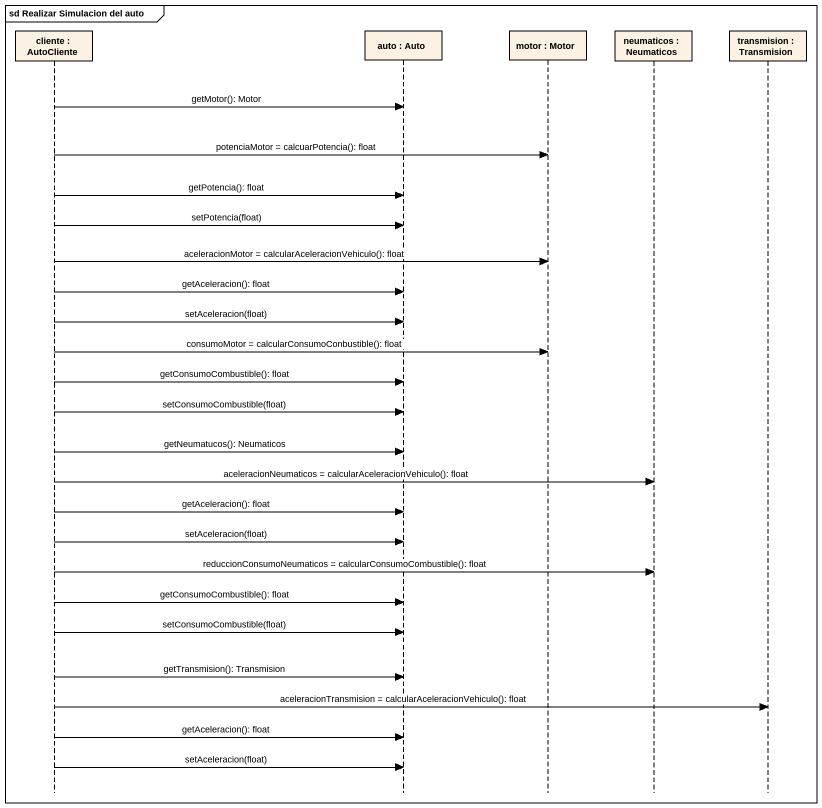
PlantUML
@startuml
mainframe sd Realizar Simulacion del auto
hide footbox
participant "cliente : AutoCliente" as cliente
participant "auto : Auto" as auto
participant "motor : Motor" as motor
participant "neumaticos : Neumaticos" as neumaticos
participant "transmision : Transmision" as transmision

cliente -> auto : getMotor(): Motor
cliente -> motor : potenciaMotor = calcuarPotencia(): float
cliente -> auto : getPotencia(): float
cliente -> auto : setPotencia(float)
cliente -> motor : aceleracionMotor = calcularAceleracionVehiculo(): float
cliente -> auto : getAceleracion(): float
cliente -> auto : setAceleracion(float)
cliente -> motor : consumoMotor = calcularConsumoConbustible(): float
cliente -> auto : getConsumoCombustible(): float
cliente -> auto : setConsumoCombustible(float)
cliente -> auto : getNeumatucos(): Neumaticos
cliente -> neumaticos : aceleracionNeumaticos = calcularAceleracionVehiculo(): float
cliente -> auto : getAceleracion(): float
cliente -> auto : setAceleracion(float)
cliente -> neumaticos : reduccionConsumoNeumaticos = calcularConsumoCombustible(): float
cliente -> auto : getConsumoCombustible(): float
cliente -> auto : setConsumoCombustible(float)
cliente -> auto : getTransmision(): Transmision
cliente -> transmision : aceleracionTransmision = calcularAceleracionVehiculo(): float
cliente -> auto : getAceleracion(): float
cliente -> auto : setAceleracion(float)
@enduml
